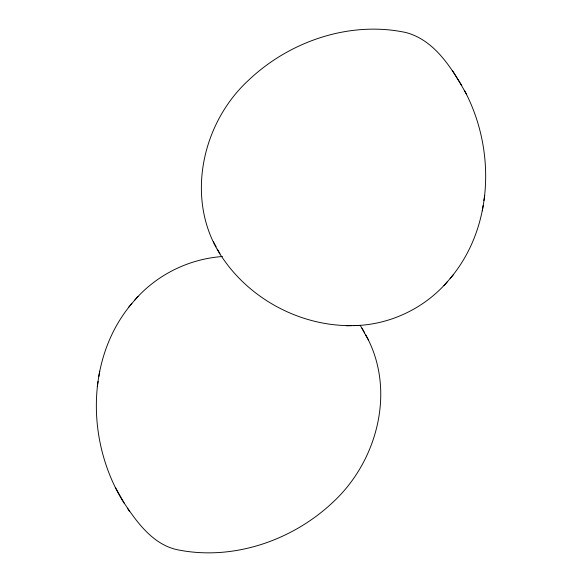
<?xml version="1.0" encoding="UTF-8"?>
<svg xmlns="http://www.w3.org/2000/svg" width="582" height="582" viewBox="0 0 582 582"><rect width="100%" height="100%" fill="white"/><g stroke="black" fill="none" stroke-linecap="round" stroke-linejoin="round"><path stroke-width="0.87" d="M131.867 303.469C86.063 357.734 86.492 440.45 122.104 499.931C135.642 520.49 152.084 544.694 178.005 549.874C233.367 560.917 292.651 540.423 333.173 502.011C377.696 460.813 396.182 389.722 365.838 335.116M450.133 278.531C493.696 226.936 495.624 148.985 464.552 90.668M97.267 386.659L98.089 381.45M98.845 376.518L99.682 371.185M483.911 200.55L484.733 195.341M482.318 210.815L483.155 205.482M134.566 300.341C156.514 274.842 188.903 258.888 222.426 256.524M353.485 325.614C389.14 325.171 424.162 308.613 447.434 281.659M128.331 307.58L138.043 296.303M443.957 285.697L453.669 274.42M466.691 94.633C452.818 69.862 435.416 40.325 405.923 32.534C350.044 20.581 289.807 41.14 248.827 79.989C200.419 124.112 184.196 203.489 223.139 258.764C251.555 300.196 301.549 326.211 351.775 325.629M346.239 325.753L359.574 325.476M360.222 325.331L368.624 340.288M124.417 503.488L115.309 487.367M127.487 508.268L129.459 511.309M452.541 70.691L461.773 85.554M362.033 328.124L364.616 332.911M213.376 241.712L216.162 246.884M217.384 249.089L219.967 253.876"/></g></svg>
